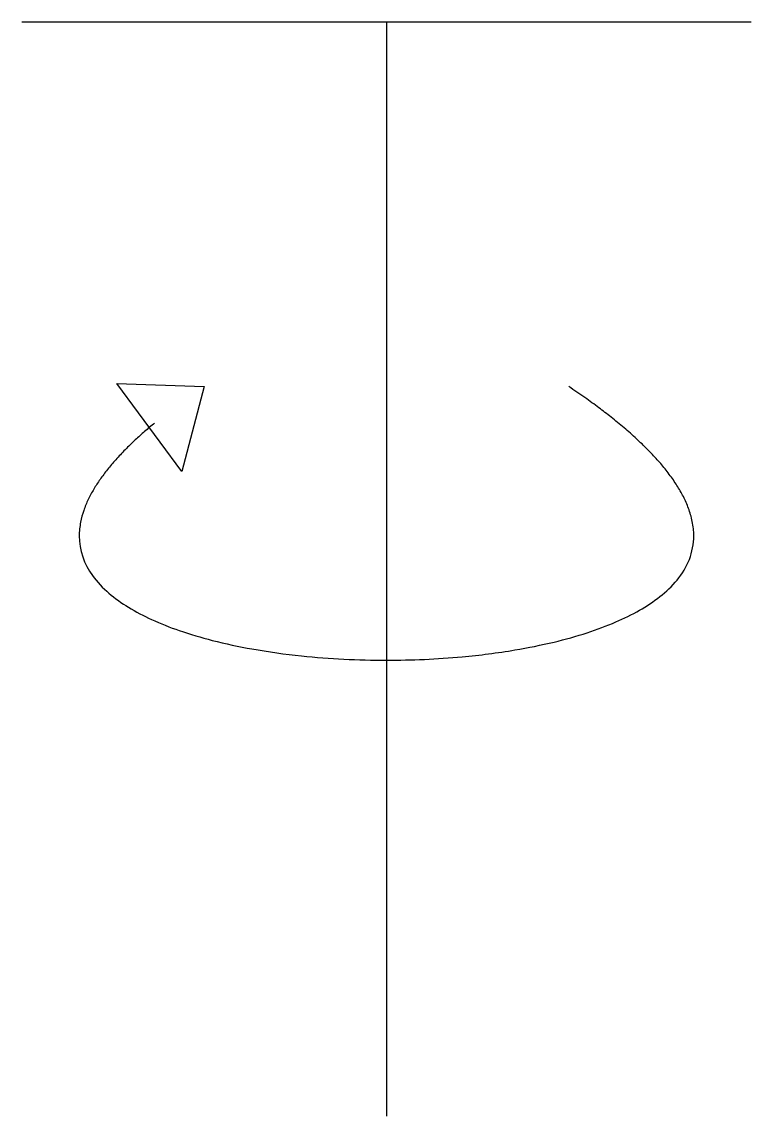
# Model space of a CAD drawing. Extents: x 2.78 to 8.07, y -2.78 to 5.16.
import ezdxf

# ---------------------------------------------------------------- set-up
doc = ezdxf.new("R2010")
doc.units = 0
doc.layers.add('DEFAULT_255_2_778', color=255, linetype='CONTINUOUS')

msp = doc.modelspace()

# ---------------------------------------------------------------- linework, layer by layer
at = {"layer": 'DEFAULT_255_2_778'}
for p, q in [((2.7782, 5.1594), (8.0699, 5.1594)), ((5.424, 5.1593), (5.424, -2.7782)), ((3.94, 1.8989), (3.4662, 2.5358)), ((3.4662, 2.5358), (4.1011, 2.5135)), ((4.1011, 2.5135), (3.94, 1.8989))]:
    msp.add_line(p, q, dxfattribs=at)
for centre, radius, start, end in [((3.7527, -1.9809), 5.4006, 54.82566, 56.32682), ((4.1753, -1.3812), 4.667, 53.28775, 54.82491), ((4.5424, -0.8889), 4.0529, 51.71737, 53.28704), ((5.7865, -0.2426), 3.2238, 129.37282, 131.07313), ((4.898, -0.4392), 3.4796, 49.70874, 51.72663), ((5.5133, 0.0707), 2.808, 131.07165, 132.92123), ((5.2592, -0.0136), 2.9214, 47.33609, 49.71565), ((5.238, 0.3659), 2.4045, 132.90868, 135.34853), ((5.5862, 0.3412), 2.4388, 44.81332, 47.3362), ((4.9607, 0.6396), 2.0148, 135.34155, 138.17789), ((5.8794, 0.632), 2.0259, 41.83495, 44.82247), ((4.4826, 1.0455), 1.3874, 141.32196, 145.06432), ((4.709, 0.8646), 1.6772, 138.17372, 141.33262), ((6.1481, 0.8722), 1.6655, 38.41436, 41.84223), ((6.3944, 1.067), 1.3515, 34.17244, 38.43291), ((4.2827, 1.185), 1.1436, 145.06074, 149.22058), ((6.6138, 1.2157), 1.0864, 29.2522, 34.18177), ((4.1058, 1.29), 0.9379, 149.19858, 154.43589), ((6.8022, 1.3208), 0.8707, 23.16363, 29.27469), ((3.9475, 1.3654), 0.7627, 154.4146, 160.90688), ((3.8165, 1.4105), 0.624, 160.889, 168.91754), ((6.9636, 1.3895), 0.6953, 15.32007, 23.19594), ((3.7157, 1.43), 0.5213, 168.88868, 179.86478), ((7.0937, 1.4247), 0.5605, 4.64432, 15.36022), ((3.6802, 1.4337), 0.4859, 180.2945, 216.69672), ((7.157, 1.4361), 0.4969, 319.04781, 359.43134), ((7.1556, 1.4311), 0.4983, 0.01865, 4.49329), ((3.8837, 1.576), 0.7341, 216.10744, 229.81821), ((6.9132, 1.6266), 0.8061, 307.86207, 320.17958), ((4.1201, 1.8514), 1.0971, 229.66714, 238.77509), ((6.6702, 1.9349), 1.1985, 299.49826, 307.98661), ((4.3776, 2.2725), 1.5906, 238.70489, 245.53313), ((6.411, 2.389), 1.7214, 293.19924, 299.56645), ((4.6464, 2.8599), 2.2367, 245.49899, 251.06012), ((6.1447, 3.0075), 2.3949, 287.90138, 293.22465), ((4.9094, 3.6224), 3.0432, 251.03586, 255.7393), ((5.8901, 3.7911), 3.2188, 283.46812, 287.92795), ((5.1428, 4.5366), 3.9868, 255.7254, 259.96394), ((5.673, 4.6928), 4.1462, 279.48458, 283.48316), ((5.3206, 5.5376), 5.0034, 259.95607, 264.11352), ((5.4193, 6.5093), 5.9801, 264.12741, 270.04566), ((5.5074, 5.6861), 5.1533, 275.18456, 279.4806), ((5.4274, 6.5554), 6.0262, 269.96822, 275.19484)]:
    msp.add_arc(centre, radius, start, end, dxfattribs=at)

doc.saveas('drawing.dxf')
